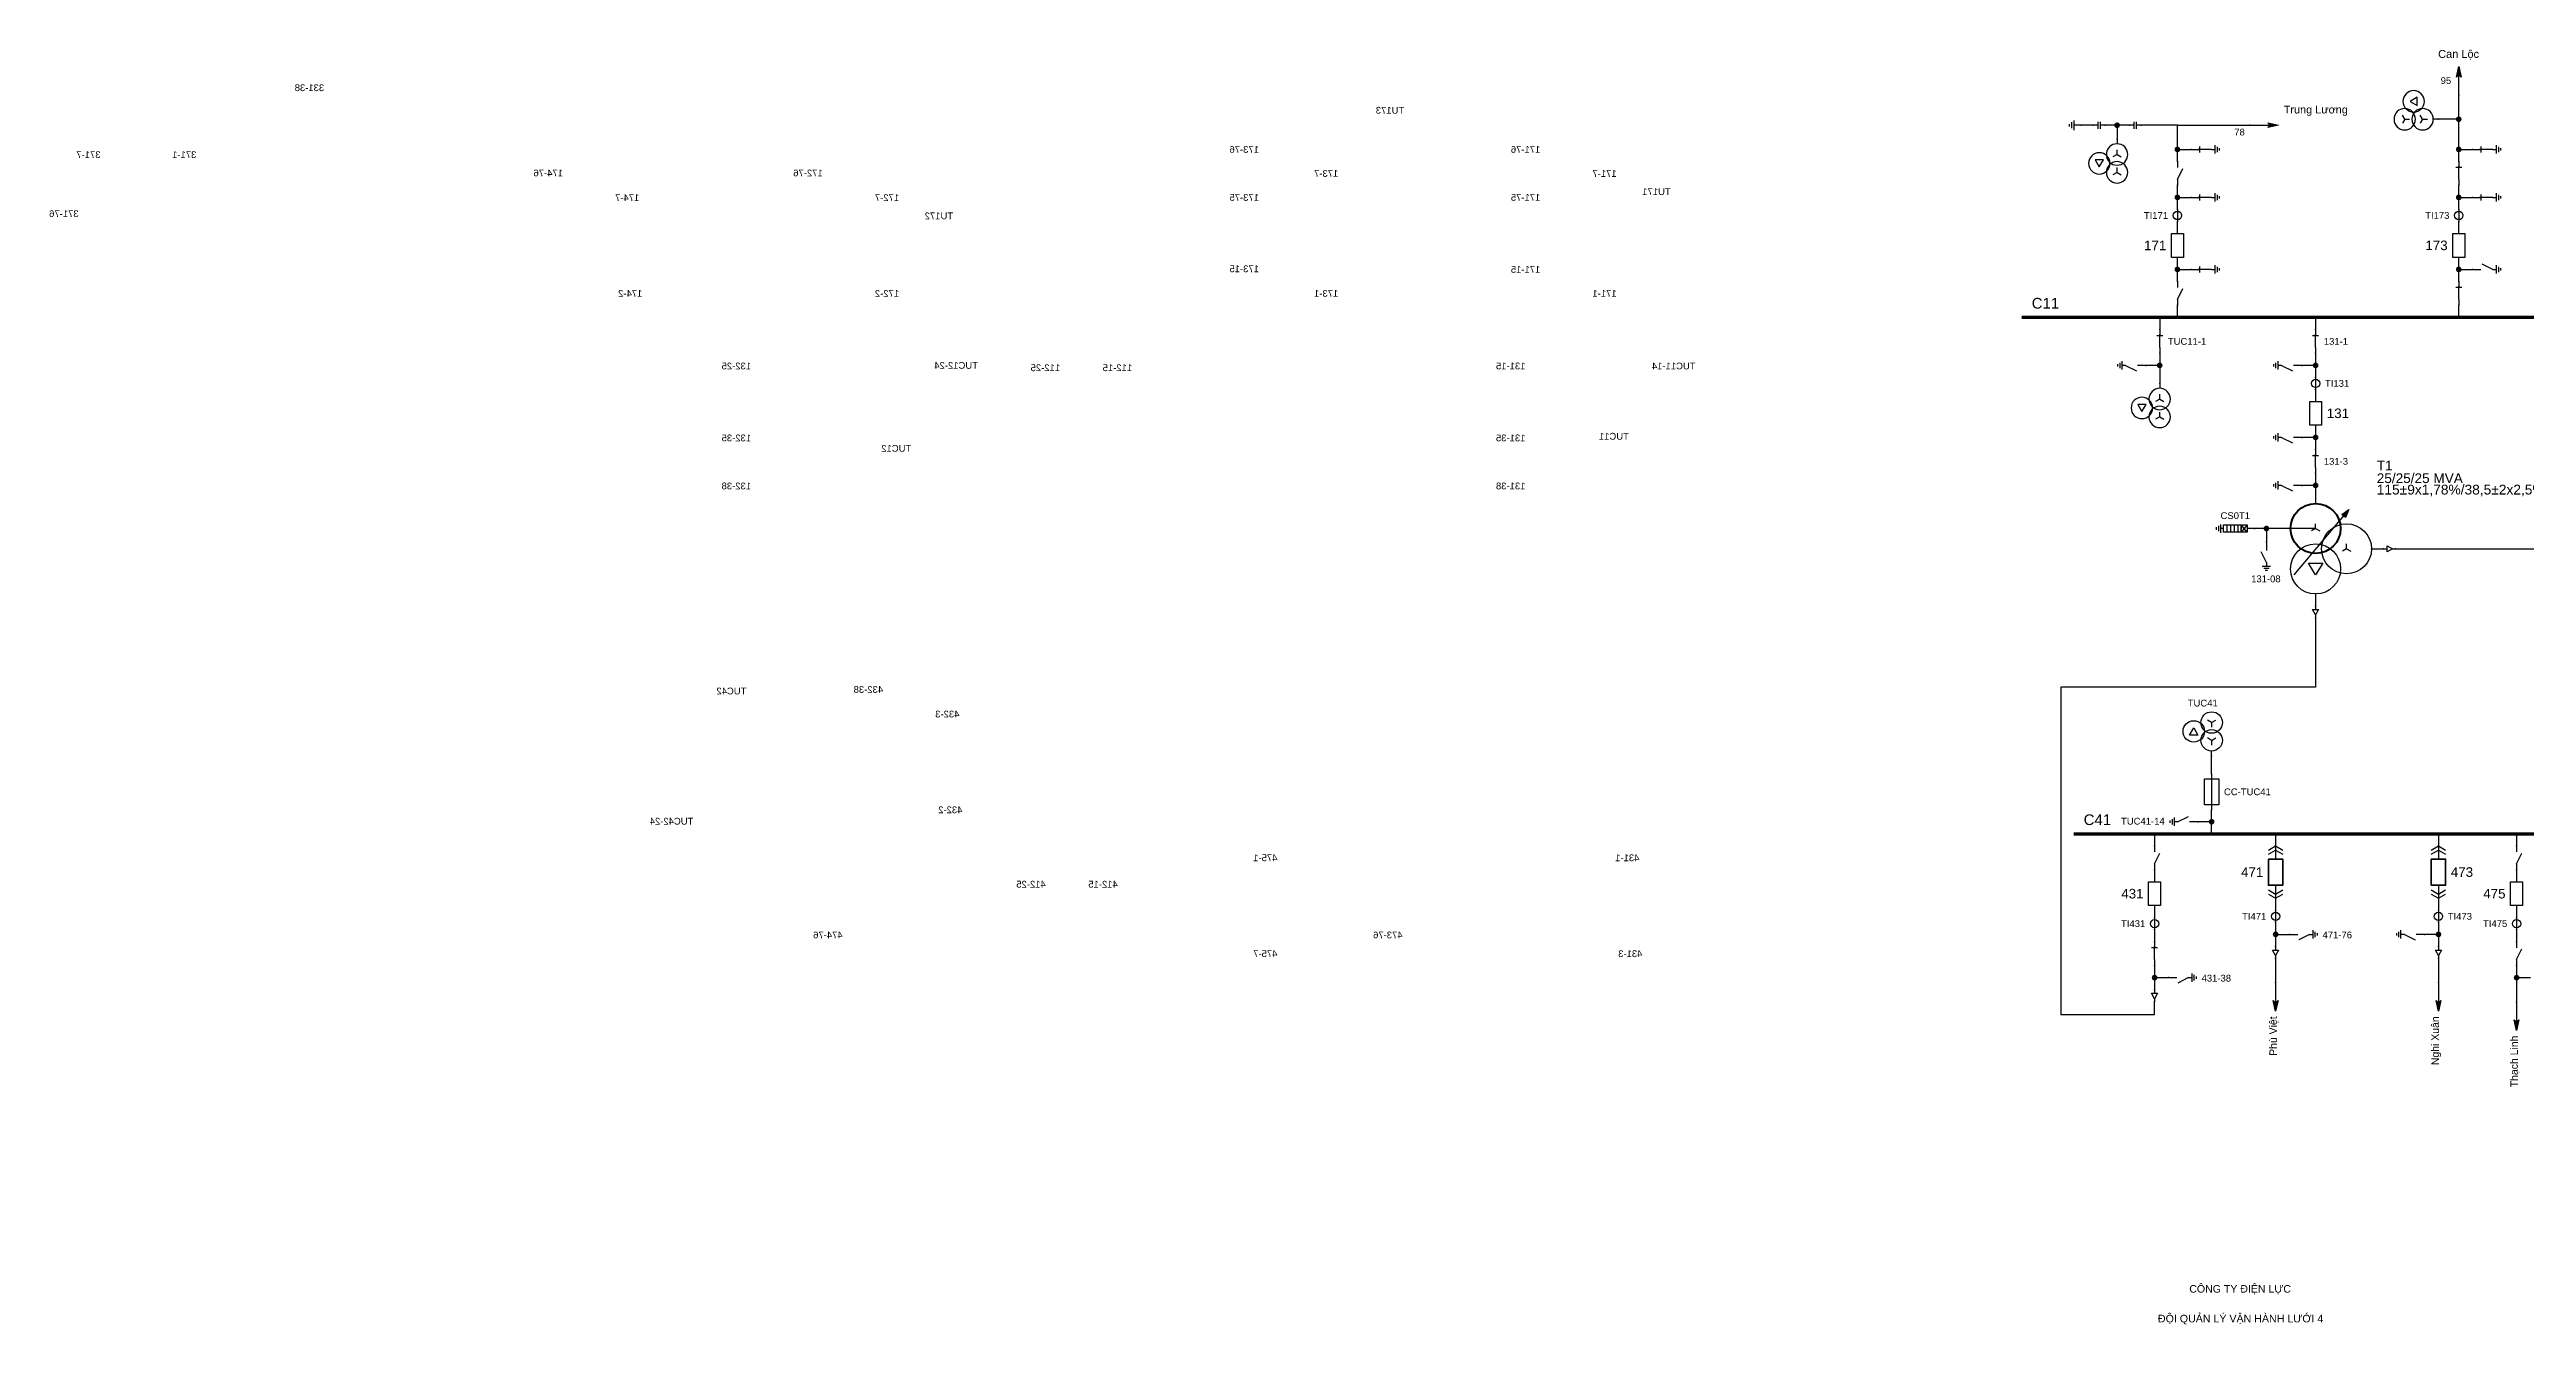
# Model space of a CAD drawing. Header units: millimetres. Extents: x -385 to 411, y 8 to 290.
# Drawn here: x -385 to 135, y 13 to 280 of the extents above; entities that cross this region are included whole.
import ezdxf

# ---------------------------------------------------------------- set-up
doc = ezdxf.new("R2010")
doc.units = ezdxf.units.MM
for name, color, linetype, lineweight in [('BUSBAR_110KV', 1, 'Continuous', 50), ('BUSBAR_22KV', 5, 'Continuous', 50), ('GROUND', 3, 'Continuous', 25), ('HV_110KV', 1, 'Continuous', 25), ('MV_22KV', 5, 'Continuous', 25), ('MV_35KV', 30, 'Continuous', 25)]:
    doc.layers.add(name, color=color, linetype=linetype, lineweight=lineweight)
doc.layers.add('SYM_PORTS', color=8, linetype='Continuous', plot=False)
doc.layers.add('TEXT', color=7, linetype='Continuous')
doc.styles.add('SLD_TEXT', font='arial.ttf')

# ---------------------------------------------------------------- blocks, each defined once
blk = doc.blocks.new('SYM_DISCONNECTOR_OPEN')
at = {"lineweight": 25}
for points in [[(0, -1.25), (-1.125, 1)], [(0, 2.5), (0, 1.25)], [(0, -1.25), (0, -2.5)]]:
    blk.add_lwpolyline(points, dxfattribs=at)
at = {"layer": 'SYM_PORTS'}
for p in [(0, 2.5), (0, -2.5)]:
    blk.add_point(p, dxfattribs=at)
blk.add_attdef('DEVICE_CODE', (1, -0.5), '', height=2)
blk = doc.blocks.new('SYM_EARTHING_SWITCH_CLOSED')
at = {"lineweight": 25}
for points in [[(-0.625, 1.25), (0.625, 1.25)], [(0, 3), (0, 1.25)], [(0, -1.25), (0, 1.5)], [(-0.875, -2), (0.875, -2)], [(-0.5625, -2.4375), (0.5625, -2.4375)], [(-0.25, -2.875), (0.25, -2.875)], [(0, -1.25), (0, -2)]]:
    blk.add_lwpolyline(points, dxfattribs=at)
at = {"layer": 'SYM_PORTS'}
blk.add_point((0, 3), dxfattribs=at)
blk.add_attdef('DEVICE_CODE', (1.875, 0), '', height=2)
blk = doc.blocks.new('SYM_CIRCUIT_BREAKER')
at = {"lineweight": 25}
blk.add_lwpolyline([(-1.25, 2.5), (1.25, 2.5), (1.25, -2.5), (-1.25, -2.5)], close=True, dxfattribs=at)
at = {"layer": 'SYM_PORTS'}
for p in [(0, 2.5), (0, -2.5)]:
    blk.add_point(p, dxfattribs=at)
blk.add_attdef('DEVICE_CODE', (2.25, -0.5), '', height=2)
at = {"flags": 1}
blk.add_attdef('RATING', (2.25, -3.5), '', height=2, dxfattribs=at)
blk = doc.blocks.new('SYM_CURRENT_TRANSFORMER')
at = {"lineweight": 25}
blk.add_lwpolyline([(0, 1.25), (0, -1.25)], dxfattribs=at)
blk.add_circle((0, 0), 0.875, dxfattribs=at)
at = {"layer": 'SYM_PORTS'}
for p in [(0, 1.25), (0, -1.25)]:
    blk.add_point(p, dxfattribs=at)
blk.add_attdef('DEVICE_CODE', (1.875, -1.75), '', height=2)
at = {"flags": 1}
blk.add_attdef('RATIO', (1.875, -4.75), '', height=2, dxfattribs=at)
blk = doc.blocks.new('SYM_COUPLING_CAPACITOR')
at = {"lineweight": 25}
for points in [[(-0.75, 0.25), (0.75, 0.25)], [(0, 1.25), (0, 0.25)], [(-0.75, -0.25), (0.75, -0.25)], [(0, -0.25), (0, -1.25)]]:
    blk.add_lwpolyline(points, dxfattribs=at)
at = {"layer": 'SYM_PORTS'}
for p in [(0, 1.25), (0, -1.25)]:
    blk.add_point(p, dxfattribs=at)
blk.add_attdef('DEVICE_CODE', (1.75, -1.75), '', height=2)
blk = doc.blocks.new('SYM_VOLTAGE_TRANSFORMER')
at = {"lineweight": 25}
for points in [[(0, 1.375), (-0.8625, 0.875)], [(0, 4.625), (0, 3.625)], [(0, 1.375), (0, 2.375)], [(0, 1.375), (0.8625, 0.875)], [(0, -2.375), (-0.8625, -2.875)], [(0, -2.375), (0, -1.375)], [(0, -2.375), (0.8625, -2.875)]]:
    blk.add_lwpolyline(points, dxfattribs=at)
blk.add_lwpolyline([(2.875, 0.25), (4.625, 0.25), (3.75, -1.25)], close=True, dxfattribs=at)
for centre in [(0, 1.375), (3.75, -0.5), (0, -2.375)]:
    blk.add_circle(centre, 2.25, dxfattribs=at)
at = {"layer": 'SYM_PORTS'}
blk.add_point((0, 4.625), dxfattribs=at)
blk.add_attdef('DEVICE_CODE', (7, 1.625), '', height=2)
at = {"flags": 1}
blk.add_attdef('RATIO', (7, -1.375), '', height=2, dxfattribs=at)
blk = doc.blocks.new('SYM_GROUND_SYMBOL')
at = {"lineweight": 25}
for points in [[(0, 1.25), (0, -0.25)], [(-1, -0.25), (1, -0.25)], [(-0.625, -0.75), (0.625, -0.75)], [(-0.25, -1.25), (0.25, -1.25)]]:
    blk.add_lwpolyline(points, dxfattribs=at)
at = {"layer": 'SYM_PORTS'}
blk.add_point((0, 1.25), dxfattribs=at)
blk = doc.blocks.new('SYM_LINE_FEEDER_ARROW')
blk.add_hatch(color=7).paths.add_polyline_path([(0, -3), (-0.5, -0.75), (0, -1.25), (0.5, -0.75)])
at = {"lineweight": 25}
blk.add_lwpolyline([(0, 3), (0, -1.25)], dxfattribs=at)
blk.add_lwpolyline([(0, -3), (-0.5, -0.75), (0, -1.25), (0.5, -0.75)], close=True, dxfattribs=at)
at = {"layer": 'SYM_PORTS'}
blk.add_point((0, 3), dxfattribs=at)
blk.add_attdef('LINE_NAME', (1.5, 0), '', height=2)
blk = doc.blocks.new('SYM_DISCONNECTOR_CLOSED')
at = {"lineweight": 25}
for points in [[(-0.625, 1.25), (0.625, 1.25)], [(0, 2.5), (0, 1.25)], [(0, -1.25), (0, 1.5)], [(0, -1.25), (0, -2.5)]]:
    blk.add_lwpolyline(points, dxfattribs=at)
at = {"layer": 'SYM_PORTS'}
for p in [(0, 2.5), (0, -2.5)]:
    blk.add_point(p, dxfattribs=at)
blk.add_attdef('DEVICE_CODE', (1.625, -0.5), '', height=2)
blk = doc.blocks.new('SYM_EARTHING_SWITCH_OPEN')
at = {"lineweight": 25}
for points in [[(0, -1.25), (-1.125, 1)], [(0, 3), (0, 1.25)], [(-0.875, -2), (0.875, -2)], [(-0.5625, -2.4375), (0.5625, -2.4375)], [(-0.25, -2.875), (0.25, -2.875)], [(0, -1.25), (0, -2)]]:
    blk.add_lwpolyline(points, dxfattribs=at)
at = {"layer": 'SYM_PORTS'}
blk.add_point((0, 3), dxfattribs=at)
blk.add_attdef('DEVICE_CODE', (1.875, 0), '', height=2)
blk = doc.blocks.new('SYM_TRANSFORMER_3W')
blk.add_hatch(color=7).paths.add_polyline_path([(3.75, 8.25), (3.0125, 6.575), (2.2375, 7.225)])
at = {"lineweight": 25}
for points in [[(-7.75, -5.5), (3.0125, 7.35)], [(-3.25, 4.25), (-3.25, 5.25)], [(-3.25, 4.25), (-8.5, 4.25)], [(-3.25, 4.25), (-4.1125, 3.75)], [(-3.25, 4.25), (-2.3875, 3.75)], [(3.25, 0), (2.3875, -0.5)], [(3.25, 0), (3.25, 1)], [(3.25, 0), (4.1125, -0.5)]]:
    blk.add_lwpolyline(points, dxfattribs=at)
for points in [[(3.75, 8.25), (3.0125, 6.575), (2.2375, 7.225)], [(-4.75, -3), (-1.75, -3), (-3.25, -5.5)]]:
    blk.add_lwpolyline(points, close=True, dxfattribs=at)
at = {"lineweight": 50}
blk.add_circle((-3.25, 4.25), 5.25, dxfattribs=at)
at = {"lineweight": 25}
for centre in [(3.25, 0), (-3.25, -4.25)]:
    blk.add_circle(centre, 5.25, dxfattribs=at)
at = {"layer": 'SYM_PORTS'}
for p in [(-3.25, 9.5), (-8.5, 4.25), (8.5, 0), (-3.25, -9.5)]:
    blk.add_point(p, dxfattribs=at)
blk.add_attdef('DEVICE_CODE', (9.5, 6.5), '', height=2)
at = {"flags": 1}
for tag, p in [('POWER', (9.5, 3.5)), ('VOLTAGE_RATIO', (9.5, 0.5))]:
    blk.add_attdef(tag, p, '', height=2, dxfattribs=at)
blk = doc.blocks.new('SYM_CABLE_TERMINATION')
at = {"lineweight": 25}
blk.add_lwpolyline([(-0.625, 0.5), (0.625, 0.5), (0, -0.625)], close=True, dxfattribs=at)
for points in [[(0, 1.25), (0, 0.5)], [(0, -0.625), (0, -1.25)]]:
    blk.add_lwpolyline(points, dxfattribs=at)
at = {"layer": 'SYM_PORTS'}
for p in [(0, 1.25), (0, -1.25)]:
    blk.add_point(p, dxfattribs=at)
blk = doc.blocks.new('SYM_SURGE_ARRESTER')
at = {"lineweight": 25}
for points in [[(-0.75, 2.5), (0.75, 2.5), (0.75, 1.25), (-0.75, 1.25)], [(-0.75, 1.25), (0.75, 1.25), (0.75, -2.5), (-0.75, -2.5)]]:
    blk.add_lwpolyline(points, close=True, dxfattribs=at)
for points in [[(-0.75, 2.5), (0.75, 1.25)], [(0.75, 2.5), (-0.75, 1.25)], [(-0.75, 0.5), (0.75, 0.5)], [(0, 4), (0, 2.5)], [(-0.875, -3.125), (0.875, -3.125)], [(-0.75, -0.25), (0.75, -0.25)], [(-0.75, -1), (0.75, -1)], [(-0.75, -1.75), (0.75, -1.75)], [(-0.5625, -3.5625), (0.5625, -3.5625)], [(-0.25, -4), (0.25, -4)], [(0, -2.5), (0, -3.125)]]:
    blk.add_lwpolyline(points, dxfattribs=at)
at = {"layer": 'SYM_PORTS'}
blk.add_point((0, 4), dxfattribs=at)
blk.add_attdef('DEVICE_CODE', (1.875, 1), '', height=2)
blk = doc.blocks.new('SYM_DRAWOUT_BREAKER')
at = {"lineweight": 25}
for points in [[(-1.5, 4.625), (0, 5.5), (1.5, 4.625)], [(0, 5.5), (0, 2.75)], [(-1.5, 3.75), (0, 4.625), (1.5, 3.75)], [(-1.5, -3.75), (0, -4.625), (1.5, -3.75)], [(-1.5, -4.625), (0, -5.5), (1.5, -4.625)], [(0, -2.75), (0, -5.5)]]:
    blk.add_lwpolyline(points, dxfattribs=at)
at = {"lineweight": 35}
blk.add_lwpolyline([(-1.5, 2.75), (1.5, 2.75), (1.5, -2.75), (-1.5, -2.75)], close=True, dxfattribs=at)
at = {"layer": 'SYM_PORTS'}
for p in [(0, 5.5), (0, -5.5)]:
    blk.add_point(p, dxfattribs=at)
blk.add_attdef('DEVICE_CODE', (2.5, 2.5), '', height=2)
at = {"flags": 1}
blk.add_attdef('RATING', (2.5, -0.5), '', height=2, dxfattribs=at)
blk = doc.blocks.new('SYM_FUSE_DISCONNECTOR')
at = {"lineweight": 25}
blk.add_lwpolyline([(-1.5, 2.75), (1.5, 2.75), (1.5, -2.75), (-1.5, -2.75)], close=True, dxfattribs=at)
blk.add_lwpolyline([(0, 3.75), (0, -3.75)], dxfattribs=at)
at = {"layer": 'SYM_PORTS'}
for p in [(0, 3.75), (0, -3.75)]:
    blk.add_point(p, dxfattribs=at)
blk.add_attdef('DEVICE_CODE', (2.5, 0.75), '', height=2)
at = {"flags": 1}
blk.add_attdef('RATING', (2.5, -2.25), '', height=2, dxfattribs=at)

msp = doc.modelspace()

# ---------------------------------------------------------------- hatches: boundary and pattern name
at = {"layer": 'HV_110KV'}
h = msp.add_hatch(color=7, dxfattribs=at)
edge = h.paths.add_edge_path()
edge.add_arc((121.07, 265.8), 0.6, 0, 360)
h = msp.add_hatch(color=7, dxfattribs=at)
edge = h.paths.add_edge_path()
edge.add_arc((49.31, 264.53), 0.6, 0, 360)
h = msp.add_hatch(color=7, dxfattribs=at)
edge = h.paths.add_edge_path()
edge.add_arc((61.98, 259.45), 0.6, 0, 360)
h = msp.add_hatch(color=7, dxfattribs=at)
edge = h.paths.add_edge_path()
edge.add_arc((121.07, 259.45), 0.6, 0, 360)
h = msp.add_hatch(color=7, dxfattribs=at)
edge = h.paths.add_edge_path()
edge.add_arc((61.98, 249.37), 0.6, 0, 360)
h = msp.add_hatch(color=7, dxfattribs=at)
edge = h.paths.add_edge_path()
edge.add_arc((121.07, 249.37), 0.6, 0, 360)
h = msp.add_hatch(color=7, dxfattribs=at)
edge = h.paths.add_edge_path()
edge.add_arc((61.98, 234.24), 0.6, 0, 360)
h = msp.add_hatch(color=7, dxfattribs=at)
edge = h.paths.add_edge_path()
edge.add_arc((121.07, 234.24), 0.6, 0, 360)
h = msp.add_hatch(color=7, dxfattribs=at)
edge = h.paths.add_edge_path()
edge.add_arc((58.26, 214.08), 0.6, 0, 360)
h = msp.add_hatch(color=7, dxfattribs=at)
edge = h.paths.add_edge_path()
edge.add_arc((91.01, 214.08), 0.6, 0, 360)
h = msp.add_hatch(color=7, dxfattribs=at)
edge = h.paths.add_edge_path()
edge.add_arc((91.01, 198.95), 0.6, 0, 360)
h = msp.add_hatch(color=7, dxfattribs=at)
edge = h.paths.add_edge_path()
edge.add_arc((91.01, 188.87), 0.6, 0, 360)
h = msp.add_hatch(color=7, dxfattribs=at)
edge = h.paths.add_edge_path()
edge.add_arc((80.68, 179.81), 0.6, 0, 360)
at = {"layer": 'MV_22KV'}
h = msp.add_hatch(color=7, dxfattribs=at)
edge = h.paths.add_edge_path()
edge.add_arc((69.17, 118.2), 0.6, 0, 360)
h = msp.add_hatch(color=7, dxfattribs=at)
edge = h.paths.add_edge_path()
edge.add_arc((82.61, 94.54), 0.6, 0, 360)
h = msp.add_hatch(color=7, dxfattribs=at)
edge = h.paths.add_edge_path()
edge.add_arc((116.81, 94.54), 0.6, 0, 360)
h = msp.add_hatch(color=7, dxfattribs=at)
edge = h.paths.add_edge_path()
edge.add_arc((57.19, 85.45), 0.6, 0, 360)
h = msp.add_hatch(color=7, dxfattribs=at)
edge = h.paths.add_edge_path()
edge.add_arc((133.22, 85.45), 0.6, 0, 360)

# ---------------------------------------------------------------- linework, layer by layer
at = {"layer": 'BUSBAR_110KV', "const_width": 0.692}
msp.add_lwpolyline([(29.28, 224.16), (150.46, 224.16)], dxfattribs=at)
at = {"layer": 'BUSBAR_22KV', "const_width": 0.692}
msp.add_lwpolyline([(40.19, 115.66), (153.47, 115.66)], dxfattribs=at)
at = {"layer": 'GROUND'}
msp.add_lwpolyline([(44.27, 264.53), (41.73, 264.53)], dxfattribs=at)
at = {"layer": 'HV_110KV'}
for points in [[(121.07, 265.8), (121.07, 270.88)], [(121.07, 265.8), (116.73, 265.8)], [(121.07, 259.45), (121.07, 265.8)], [(49.31, 264.53), (46.77, 264.53)], [(51.85, 264.53), (49.31, 264.53)], [(49.31, 264.53), (49.31, 261.64)], [(61.98, 264.53), (54.35, 264.53)], [(61.98, 259.45), (61.98, 264.53)], [(61.98, 264.53), (77.22, 264.53)], [(61.98, 256.91), (61.98, 259.45)], [(61.98, 259.45), (64.87, 259.45)], [(121.07, 256.91), (121.07, 259.45)], [(121.07, 259.45), (123.96, 259.45)], [(61.98, 249.37), (61.98, 251.91)], [(121.07, 249.37), (121.07, 251.91)], [(61.98, 246.82), (61.98, 249.37)], [(61.98, 249.37), (64.87, 249.37)], [(121.07, 246.82), (121.07, 249.37)], [(121.07, 249.37), (123.96, 249.37)], [(61.98, 241.78), (61.98, 244.32)], [(121.07, 241.78), (121.07, 244.32)], [(61.98, 234.24), (61.98, 236.78)], [(61.98, 231.7), (61.98, 234.24)], [(61.98, 234.24), (64.87, 234.24)], [(121.07, 234.24), (121.07, 236.78)], [(121.07, 231.7), (121.07, 234.24)], [(121.07, 234.24), (123.96, 234.24)], [(58.26, 224.16), (58.26, 221.62)], [(61.98, 224.16), (61.98, 226.7)], [(91.01, 224.16), (91.01, 221.62)], [(121.07, 224.16), (121.07, 226.7)], [(58.26, 214.08), (55.36, 214.08)], [(58.26, 216.62), (58.26, 214.08)], [(58.26, 214.08), (58.26, 210.27)], [(91.01, 214.08), (88.12, 214.08)], [(91.01, 216.62), (91.01, 214.08)], [(91.01, 214.08), (91.01, 211.54)], [(91.01, 209.04), (91.01, 206.5)], [(91.01, 198.95), (88.12, 198.95)], [(91.01, 201.5), (91.01, 198.95)], [(91.01, 198.95), (91.01, 196.41)], [(91.01, 188.87), (88.12, 188.87)], [(91.01, 191.41), (91.01, 188.87)], [(91.01, 188.87), (91.01, 185.06)], [(80.68, 179.81), (78.14, 179.81)], [(85.76, 179.81), (80.68, 179.81)], [(80.68, 179.81), (80.68, 176.92)]]:
    msp.add_lwpolyline(points, dxfattribs=at)
at = {"layer": 'MV_22KV'}
for points in [[(91.01, 166.06), (91.01, 163.52)], [(91.01, 161.02), (91.01, 158.32), (91.01, 146.5), (37.5, 146.5), (37.5, 77.71), (57.19, 77.71), (57.19, 80.41)], [(69.17, 128.24), (69.17, 132.05)], [(69.17, 118.2), (69.17, 120.74)], [(57.19, 115.66), (57.19, 113.12)], [(69.17, 118.2), (66.28, 118.2)], [(69.17, 115.66), (69.17, 118.2)], [(82.61, 115.66), (82.61, 113.12)], [(116.81, 115.66), (116.81, 113.12)], [(133.22, 115.66), (133.22, 113.12)], [(57.19, 108.12), (57.19, 105.58)], [(133.22, 108.12), (133.22, 105.58)], [(57.19, 100.58), (57.19, 98.04)], [(82.61, 102.12), (82.61, 99.58)], [(116.81, 102.12), (116.81, 99.58)], [(133.22, 100.58), (133.22, 98.04)], [(57.19, 95.54), (57.19, 93)], [(82.61, 97.08), (82.61, 94.54)], [(82.61, 94.54), (85.5, 94.54)], [(82.61, 94.54), (82.61, 92)], [(116.81, 94.54), (113.91, 94.54)], [(116.81, 97.08), (116.81, 94.54)], [(116.81, 94.54), (116.81, 92)], [(133.22, 95.54), (133.22, 93)], [(82.61, 89.5), (82.61, 84.41)], [(116.81, 89.5), (116.81, 84.41)], [(57.19, 88), (57.19, 85.45)], [(57.19, 85.45), (60.09, 85.45)], [(57.19, 85.45), (57.19, 82.91)], [(133.22, 88), (133.22, 85.45)], [(133.22, 85.45), (136.11, 85.45)], [(133.22, 85.45), (133.22, 80.37)]]:
    msp.add_lwpolyline(points, dxfattribs=at)
at = {"layer": 'MV_35KV'}
msp.add_lwpolyline([(107.8, 175.56), (110.5, 175.56), (231, 175.56), (231, 184), (252.66, 184, -1), (254.66, 184), (264, 184), (264, 221.5), (324, 221.5), (324, 247), (316.5, 247), (316.5, 261.82), (322.75, 261.82), (325.45, 261.82)], format="xyb", dxfattribs=at)
msp.add_lwpolyline([(102.76, 175.56), (105.3, 175.56)], dxfattribs=at)

# ---------------------------------------------------------------- block references
at = {"layer": 'GROUND', "rotation": 270}
msp.add_blockref('SYM_GROUND_SYMBOL', (40.48, 264.53), dxfattribs=at)
at = {"layer": 'HV_110KV'}
for name, p, rotation in [('SYM_LINE_FEEDER_ARROW', (121.07, 273.88), 180), ('SYM_COUPLING_CAPACITOR', (45.52, 264.53), 270), ('SYM_COUPLING_CAPACITOR', (53.1, 264.53), 270), ('SYM_LINE_FEEDER_ARROW', (80.22, 264.53), 90)]:
    msp.add_blockref(name, p, dxfattribs=dict(at, rotation=rotation))
ref = msp.add_blockref('SYM_VOLTAGE_TRANSFORMER', (112.1, 265.8), dxfattribs=dict(at, xscale=-1, rotation=270))
ref.add_attrib('DEVICE_CODE', 'TU173', (100.42, 266.97), dxfattribs={"layer": 'TEXT', "extrusion": (0, 0, -1), "height": 1.424, "style": 'SLD_TEXT'})
ref = msp.add_blockref('SYM_EARTHING_SWITCH_CLOSED', (126.96, 259.45), dxfattribs=dict(at, xscale=-1, rotation=90))
ref.add_attrib('DEVICE_CODE', '173-76', (130.93, 258.74), dxfattribs={"layer": 'TEXT', "extrusion": (0, 0, -1), "height": 1.424, "style": 'SLD_TEXT'})
ref = msp.add_blockref('SYM_EARTHING_SWITCH_CLOSED', (67.87, 259.45), dxfattribs=dict(at, xscale=-1, rotation=90))
ref.add_attrib('DEVICE_CODE', '171-76', (71.83, 258.74), dxfattribs={"layer": 'TEXT', "extrusion": (0, 0, -1), "height": 1.424, "style": 'SLD_TEXT'})
ref = msp.add_blockref('SYM_VOLTAGE_TRANSFORMER', (49.31, 257.01), dxfattribs=dict(at, xscale=-1))
ref.add_attrib('DEVICE_CODE', 'TU171', (44.45, 249.87), dxfattribs={"layer": 'TEXT', "extrusion": (0, 0, -1), "height": 1.424, "style": 'SLD_TEXT'})
ref = msp.add_blockref('SYM_EARTHING_SWITCH_OPEN', (273.15, 254.37), dxfattribs=dict(at, xscale=-1, rotation=90))
ref.add_attrib('DEVICE_CODE', '174-76', (277.11, 253.79), dxfattribs={"layer": 'TEXT', "extrusion": (0, 0, -1), "height": 1.424, "style": 'SLD_TEXT'})
ref = msp.add_blockref('SYM_EARTHING_SWITCH_OPEN', (218.59, 254.37), dxfattribs=dict(at, xscale=-1, rotation=90))
ref.add_attrib('DEVICE_CODE', '172-76', (222.56, 253.79), dxfattribs={"layer": 'TEXT', "extrusion": (0, 0, -1), "height": 1.424, "style": 'SLD_TEXT'})
ref = msp.add_blockref('SYM_VOLTAGE_TRANSFORMER', (200.03, 251.93), dxfattribs=dict(at, xscale=-1))
ref.add_attrib('DEVICE_CODE', 'TU172', (195.17, 244.78), dxfattribs={"layer": 'TEXT', "extrusion": (0, 0, -1), "height": 1.424, "style": 'SLD_TEXT'})
ref = msp.add_blockref('SYM_DISCONNECTOR_CLOSED', (121.07, 254.41), dxfattribs=dict(at, xscale=-1))
ref.add_attrib('DEVICE_CODE', '173-7', (114.27, 253.7), dxfattribs={"layer": 'TEXT', "extrusion": (0, 0, -1), "height": 1.424, "style": 'SLD_TEXT'})
ref = msp.add_blockref('SYM_DISCONNECTOR_OPEN', (61.98, 254.41), dxfattribs=dict(at, xscale=-1))
ref.add_attrib('DEVICE_CODE', '171-7', (55.8, 253.69), dxfattribs={"layer": 'TEXT', "extrusion": (0, 0, -1), "height": 1.424, "style": 'SLD_TEXT'})
ref = msp.add_blockref('SYM_DISCONNECTOR_OPEN', (267.25, 249.32), dxfattribs=dict(at, xscale=-1))
ref.add_attrib('DEVICE_CODE', '174-7', (261.08, 248.61), dxfattribs={"layer": 'TEXT', "extrusion": (0, 0, -1), "height": 1.424, "style": 'SLD_TEXT'})
ref = msp.add_blockref('SYM_DISCONNECTOR_OPEN', (212.7, 249.32), dxfattribs=dict(at, xscale=-1))
ref.add_attrib('DEVICE_CODE', '172-7', (206.52, 248.61), dxfattribs={"layer": 'TEXT', "extrusion": (0, 0, -1), "height": 1.424, "style": 'SLD_TEXT'})
ref = msp.add_blockref('SYM_EARTHING_SWITCH_CLOSED', (126.96, 249.37), dxfattribs=dict(at, xscale=-1, rotation=90))
ref.add_attrib('DEVICE_CODE', '173-75', (130.93, 248.66), dxfattribs={"layer": 'TEXT', "extrusion": (0, 0, -1), "height": 1.424, "style": 'SLD_TEXT'})
ref = msp.add_blockref('SYM_EARTHING_SWITCH_CLOSED', (67.87, 249.37), dxfattribs=dict(at, xscale=-1, rotation=90))
ref.add_attrib('DEVICE_CODE', '171-75', (71.83, 248.66), dxfattribs={"layer": 'TEXT', "extrusion": (0, 0, -1), "height": 1.424, "style": 'SLD_TEXT'})
ref = msp.add_blockref('SYM_CURRENT_TRANSFORMER', (61.98, 245.57), dxfattribs=at)
ref.add_attrib('DEVICE_CODE', 'TI171', (54.93, 244.86), dxfattribs={"layer": 'TEXT', "height": 1.424, "style": 'SLD_TEXT'})
ref = msp.add_blockref('SYM_CURRENT_TRANSFORMER', (121.07, 245.57), dxfattribs=at)
ref.add_attrib('DEVICE_CODE', 'TI173', (114.02, 244.87), dxfattribs={"layer": 'TEXT', "height": 1.424, "style": 'SLD_TEXT'})
ref = msp.add_blockref('SYM_CIRCUIT_BREAKER', (61.98, 239.28), dxfattribs=at)
ref.add_attrib('DEVICE_CODE', '171', (54.96, 238.28), dxfattribs={"layer": 'TEXT', "height": 2.008, "style": 'SLD_TEXT'})
ref = msp.add_blockref('SYM_CIRCUIT_BREAKER', (121.07, 239.28), dxfattribs=at)
ref.add_attrib('DEVICE_CODE', '173', (114.05, 238.29), dxfattribs={"layer": 'TEXT', "height": 2.01, "style": 'SLD_TEXT'})
ref = msp.add_blockref('SYM_EARTHING_SWITCH_OPEN', (126.96, 234.24), dxfattribs=dict(at, xscale=-1, rotation=90))
ref.add_attrib('DEVICE_CODE', '173-15', (130.93, 233.66), dxfattribs={"layer": 'TEXT', "extrusion": (0, 0, -1), "height": 1.424, "style": 'SLD_TEXT'})
ref = msp.add_blockref('SYM_EARTHING_SWITCH_CLOSED', (67.87, 234.24), dxfattribs=dict(at, xscale=-1, rotation=90))
ref.add_attrib('DEVICE_CODE', '171-15', (71.83, 233.54), dxfattribs={"layer": 'TEXT', "extrusion": (0, 0, -1), "height": 1.424, "style": 'SLD_TEXT'})
ref = msp.add_blockref('SYM_DISCONNECTOR_CLOSED', (267.25, 229.2), dxfattribs=dict(at, xscale=-1))
ref.add_attrib('DEVICE_CODE', '174-2', (260.45, 228.49), dxfattribs={"layer": 'TEXT', "extrusion": (0, 0, -1), "height": 1.424, "style": 'SLD_TEXT'})
ref = msp.add_blockref('SYM_DISCONNECTOR_OPEN', (212.7, 229.2), dxfattribs=dict(at, xscale=-1))
ref.add_attrib('DEVICE_CODE', '172-2', (206.52, 228.49), dxfattribs={"layer": 'TEXT', "extrusion": (0, 0, -1), "height": 1.424, "style": 'SLD_TEXT'})
ref = msp.add_blockref('SYM_DISCONNECTOR_CLOSED', (121.07, 229.2), dxfattribs=dict(at, xscale=-1))
ref.add_attrib('DEVICE_CODE', '173-1', (114.27, 228.5), dxfattribs={"layer": 'TEXT', "extrusion": (0, 0, -1), "height": 1.424, "style": 'SLD_TEXT'})
ref = msp.add_blockref('SYM_DISCONNECTOR_OPEN', (61.98, 229.2), dxfattribs=dict(at, xscale=-1))
ref.add_attrib('DEVICE_CODE', '171-1', (55.8, 228.49), dxfattribs={"layer": 'TEXT', "extrusion": (0, 0, -1), "height": 1.424, "style": 'SLD_TEXT'})
ref = msp.add_blockref('SYM_EARTHING_SWITCH_OPEN', (175.67, 218.27), dxfattribs=dict(at, xscale=-1))
ref.add_attrib('DEVICE_CODE', '112-25', (172.7, 212.87), dxfattribs={"layer": 'TEXT', "extrusion": (0, 0, -1), "height": 1.424, "style": 'SLD_TEXT'})
ref = msp.add_blockref('SYM_EARTHING_SWITCH_OPEN', (160.54, 218.27), dxfattribs=dict(at, xscale=-1))
ref.add_attrib('DEVICE_CODE', '112-15', (157.57, 212.87), dxfattribs={"layer": 'TEXT', "extrusion": (0, 0, -1), "height": 1.424, "style": 'SLD_TEXT'})
ref = msp.add_blockref('SYM_DISCONNECTOR_CLOSED', (58.26, 219.12), dxfattribs=at)
ref.add_attrib('DEVICE_CODE', 'TUC11-1', (59.97, 218.41), dxfattribs={"layer": 'TEXT', "height": 1.424, "style": 'SLD_TEXT'})
ref = msp.add_blockref('SYM_DISCONNECTOR_CLOSED', (91.01, 219.12), dxfattribs=at)
ref.add_attrib('DEVICE_CODE', '131-1', (92.73, 218.42), dxfattribs={"layer": 'TEXT', "height": 1.424, "style": 'SLD_TEXT'})
ref = msp.add_blockref('SYM_EARTHING_SWITCH_OPEN', (247.77, 214.08), dxfattribs=dict(at, xscale=-1, rotation=270))
ref.add_attrib('DEVICE_CODE', '132-25', (237.61, 213.25), dxfattribs={"layer": 'TEXT', "extrusion": (0, 0, -1), "height": 1.424, "style": 'SLD_TEXT'})
ref = msp.add_blockref('SYM_EARTHING_SWITCH_CLOSED', (203.09, 214.08), dxfattribs=dict(at, xscale=-1, rotation=270))
ref.add_attrib('DEVICE_CODE', 'TUC12-24', (189.95, 213.37), dxfattribs={"layer": 'TEXT', "extrusion": (0, 0, -1), "height": 1.424, "style": 'SLD_TEXT'})
ref = msp.add_blockref('SYM_EARTHING_SWITCH_OPEN', (85.12, 214.08), dxfattribs=dict(at, xscale=-1, rotation=270))
ref.add_attrib('DEVICE_CODE', '131-15', (74.96, 213.25), dxfattribs={"layer": 'TEXT', "extrusion": (0, 0, -1), "height": 1.424, "style": 'SLD_TEXT'})
ref = msp.add_blockref('SYM_EARTHING_SWITCH_OPEN', (52.36, 214.08), dxfattribs=dict(at, xscale=-1, rotation=270))
ref.add_attrib('DEVICE_CODE', 'TUC11-14', (39.23, 213.24), dxfattribs={"layer": 'TEXT', "extrusion": (0, 0, -1), "height": 1.424, "style": 'SLD_TEXT'})
ref = msp.add_blockref('SYM_VOLTAGE_TRANSFORMER', (58.26, 205.64), dxfattribs=dict(at, xscale=-1))
ref.add_attrib('DEVICE_CODE', 'TUC11', (53.23, 198.48), dxfattribs={"layer": 'TEXT', "extrusion": (0, 0, -1), "height": 1.424, "style": 'SLD_TEXT'})
ref = msp.add_blockref('SYM_CURRENT_TRANSFORMER', (91.01, 210.29), dxfattribs=at)
ref.add_attrib('DEVICE_CODE', 'TI131', (92.98, 209.58), dxfattribs={"layer": 'TEXT', "height": 1.424, "style": 'SLD_TEXT'})
ref = msp.add_blockref('SYM_VOLTAGE_TRANSFORMER', (208.98, 203.1), dxfattribs=dict(at, xscale=-1))
ref.add_attrib('DEVICE_CODE', 'TUC12', (203.96, 195.94), dxfattribs={"layer": 'TEXT', "extrusion": (0, 0, -1), "height": 1.424, "style": 'SLD_TEXT'})
ref = msp.add_blockref('SYM_CIRCUIT_BREAKER', (91.01, 204), dxfattribs=at)
ref.add_attrib('DEVICE_CODE', '131', (93.35, 203.01), dxfattribs={"layer": 'TEXT', "height": 2.01, "style": 'SLD_TEXT'})
ref = msp.add_blockref('SYM_EARTHING_SWITCH_OPEN', (247.77, 198.95), dxfattribs=dict(at, xscale=-1, rotation=270))
ref.add_attrib('DEVICE_CODE', '132-35', (237.61, 198.13), dxfattribs={"layer": 'TEXT', "extrusion": (0, 0, -1), "height": 1.424, "style": 'SLD_TEXT'})
ref = msp.add_blockref('SYM_EARTHING_SWITCH_OPEN', (85.12, 198.95), dxfattribs=dict(at, xscale=-1, rotation=270))
ref.add_attrib('DEVICE_CODE', '131-35', (74.96, 198.13), dxfattribs={"layer": 'TEXT', "extrusion": (0, 0, -1), "height": 1.424, "style": 'SLD_TEXT'})
ref = msp.add_blockref('SYM_TRANSFORMER_3W', (94.26, 175.56), dxfattribs=at)
ref.add_attrib('DEVICE_CODE', 'T1', (103.85, 192.04), dxfattribs={"layer": 'TEXT', "height": 2.034, "style": 'SLD_TEXT'})
ref = msp.add_blockref('SYM_DISCONNECTOR_CLOSED', (91.01, 193.91), dxfattribs=at)
ref.add_attrib('DEVICE_CODE', '131-3', (92.73, 193.21), dxfattribs={"layer": 'TEXT', "height": 1.424, "style": 'SLD_TEXT'})
ref = msp.add_blockref('SYM_EARTHING_SWITCH_OPEN', (247.77, 188.87), dxfattribs=dict(at, xscale=-1, rotation=270))
ref.add_attrib('DEVICE_CODE', '132-38', (237.61, 188.04), dxfattribs={"layer": 'TEXT', "extrusion": (0, 0, -1), "height": 1.424, "style": 'SLD_TEXT'})
ref = msp.add_blockref('SYM_EARTHING_SWITCH_OPEN', (85.12, 188.87), dxfattribs=dict(at, xscale=-1, rotation=270))
ref.add_attrib('DEVICE_CODE', '131-38', (74.96, 188.04), dxfattribs={"layer": 'TEXT', "extrusion": (0, 0, -1), "height": 1.424, "style": 'SLD_TEXT'})
ref = msp.add_blockref('SYM_SURGE_ARRESTER', (74.14, 179.81), dxfattribs=dict(at, rotation=270))
ref.add_attrib('DEVICE_CODE', 'CS0T1', (71.04, 181.8), dxfattribs={"layer": 'TEXT', "height": 1.424, "style": 'SLD_TEXT'})
ref = msp.add_blockref('SYM_EARTHING_SWITCH_OPEN', (80.68, 173.92), dxfattribs=at)
ref.add_attrib('DEVICE_CODE', '131-08', (77.46, 168.52), dxfattribs={"layer": 'TEXT', "height": 1.424, "style": 'SLD_TEXT'})
at = {"layer": 'MV_22KV'}
for name, p in [('SYM_CABLE_TERMINATION', (91.01, 162.27)), ('SYM_CABLE_TERMINATION', (82.61, 90.75)), ('SYM_CABLE_TERMINATION', (116.81, 90.75)), ('SYM_LINE_FEEDER_ARROW', (82.61, 81.41)), ('SYM_LINE_FEEDER_ARROW', (116.81, 81.41)), ('SYM_CABLE_TERMINATION', (57.19, 81.66)), ('SYM_LINE_FEEDER_ARROW', (133.22, 77.37))]:
    msp.add_blockref(name, p, dxfattribs=at)
ref = msp.add_blockref('SYM_VOLTAGE_TRANSFORMER', (239.87, 139.22), dxfattribs=dict(at, xscale=-1, rotation=180))
ref.add_attrib('DEVICE_CODE', 'TUC42', (238.59, 144.96), dxfattribs={"layer": 'TEXT', "extrusion": (0, 0, -1), "height": 1.424, "style": 'SLD_TEXT'})
ref = msp.add_blockref('SYM_EARTHING_SWITCH_OPEN', (205.9, 145.87), dxfattribs=dict(at, xscale=-1, rotation=90))
ref.add_attrib('DEVICE_CODE', '432-38', (209.87, 145.29), dxfattribs={"layer": 'TEXT', "extrusion": (0, 0, -1), "height": 1.424, "style": 'SLD_TEXT'})
ref = msp.add_blockref('SYM_DISCONNECTOR_OPEN', (200.01, 140.82), dxfattribs=dict(at, xscale=-1))
ref.add_attrib('DEVICE_CODE', '432-3', (193.84, 140.12), dxfattribs={"layer": 'TEXT', "extrusion": (0, 0, -1), "height": 1.424, "style": 'SLD_TEXT'})
ref = msp.add_blockref('SYM_VOLTAGE_TRANSFORMER', (69.17, 136.68), dxfattribs=dict(at, rotation=180))
ref.add_attrib('DEVICE_CODE', 'TUC41', (64.15, 142.42), dxfattribs={"layer": 'TEXT', "height": 1.424, "style": 'SLD_TEXT'})
ref = msp.add_blockref('SYM_FUSE_DISCONNECTOR', (69.17, 124.49), dxfattribs=at)
ref.add_attrib('DEVICE_CODE', 'CC-TUC41', (71.76, 123.78), dxfattribs={"layer": 'TEXT', "height": 1.424, "style": 'SLD_TEXT'})
ref = msp.add_blockref('SYM_DISCONNECTOR_CLOSED', (200.01, 120.7), dxfattribs=dict(at, xscale=-1))
ref.add_attrib('DEVICE_CODE', '432-2', (193.21, 120), dxfattribs={"layer": 'TEXT', "extrusion": (0, 0, -1), "height": 1.424, "style": 'SLD_TEXT'})
ref = msp.add_blockref('SYM_EARTHING_SWITCH_OPEN', (245.76, 118.2), dxfattribs=dict(at, xscale=-1, rotation=90))
ref.add_attrib('DEVICE_CODE', 'TUC42-24', (249.73, 117.61), dxfattribs={"layer": 'TEXT', "extrusion": (0, 0, -1), "height": 1.424, "style": 'SLD_TEXT'})
ref = msp.add_blockref('SYM_EARTHING_SWITCH_OPEN', (63.28, 118.2), dxfattribs=dict(at, rotation=270))
ref.add_attrib('DEVICE_CODE', 'TUC41-14', (50.14, 117.61), dxfattribs={"layer": 'TEXT', "height": 1.424, "style": 'SLD_TEXT'})
ref = msp.add_blockref('SYM_EARTHING_SWITCH_OPEN', (178.68, 109.77), dxfattribs=dict(at, xscale=-1))
ref.add_attrib('DEVICE_CODE', '412-25', (175.71, 104.37), dxfattribs={"layer": 'TEXT', "extrusion": (0, 0, -1), "height": 1.424, "style": 'SLD_TEXT'})
ref = msp.add_blockref('SYM_EARTHING_SWITCH_OPEN', (163.55, 109.77), dxfattribs=dict(at, xscale=-1))
ref.add_attrib('DEVICE_CODE', '412-15', (160.58, 104.37), dxfattribs={"layer": 'TEXT', "extrusion": (0, 0, -1), "height": 1.424, "style": 'SLD_TEXT'})
ref = msp.add_blockref('SYM_DISCONNECTOR_OPEN', (133.22, 110.62), dxfattribs=dict(at, xscale=-1))
ref.add_attrib('DEVICE_CODE', '475-1', (127.05, 109.92), dxfattribs={"layer": 'TEXT', "extrusion": (0, 0, -1), "height": 1.424, "style": 'SLD_TEXT'})
ref = msp.add_blockref('SYM_DISCONNECTOR_OPEN', (57.19, 110.62), dxfattribs=dict(at, xscale=-1))
ref.add_attrib('DEVICE_CODE', '431-1', (51.02, 109.92), dxfattribs={"layer": 'TEXT', "extrusion": (0, 0, -1), "height": 1.424, "style": 'SLD_TEXT'})
ref = msp.add_blockref('SYM_DRAWOUT_BREAKER', (82.61, 107.62), dxfattribs=at)
ref.add_attrib('DEVICE_CODE', '471', (75.34, 106.61), dxfattribs={"layer": 'TEXT', "height": 2.008, "style": 'SLD_TEXT'})
ref = msp.add_blockref('SYM_DRAWOUT_BREAKER', (116.81, 107.62), dxfattribs=at)
ref.add_attrib('DEVICE_CODE', '473', (119.4, 106.63), dxfattribs={"layer": 'TEXT', "height": 2.01, "style": 'SLD_TEXT'})
ref = msp.add_blockref('SYM_CIRCUIT_BREAKER', (57.19, 103.08), dxfattribs=at)
ref.add_attrib('DEVICE_CODE', '431', (50.18, 102.09), dxfattribs={"layer": 'TEXT', "height": 2.01, "style": 'SLD_TEXT'})
ref = msp.add_blockref('SYM_CIRCUIT_BREAKER', (133.22, 103.08), dxfattribs=at)
ref.add_attrib('DEVICE_CODE', '475', (126.21, 102.09), dxfattribs={"layer": 'TEXT', "height": 2.012, "style": 'SLD_TEXT'})
ref = msp.add_blockref('SYM_CURRENT_TRANSFORMER', (82.61, 98.33), dxfattribs=at)
ref.add_attrib('DEVICE_CODE', 'TI471', (75.56, 97.61), dxfattribs={"layer": 'TEXT', "height": 1.424, "style": 'SLD_TEXT'})
ref = msp.add_blockref('SYM_CURRENT_TRANSFORMER', (116.81, 98.33), dxfattribs=at)
ref.add_attrib('DEVICE_CODE', 'TI473', (118.77, 97.62), dxfattribs={"layer": 'TEXT', "height": 1.424, "style": 'SLD_TEXT'})
ref = msp.add_blockref('SYM_EARTHING_SWITCH_OPEN', (228.53, 94.54), dxfattribs=dict(at, xscale=-1, rotation=270))
ref.add_attrib('DEVICE_CODE', '474-76', (218.37, 93.71), dxfattribs={"layer": 'TEXT', "extrusion": (0, 0, -1), "height": 1.424, "style": 'SLD_TEXT'})
ref = msp.add_blockref('SYM_EARTHING_SWITCH_OPEN', (110.91, 94.54), dxfattribs=dict(at, xscale=-1, rotation=270))
ref.add_attrib('DEVICE_CODE', '473-76', (100.76, 93.71), dxfattribs={"layer": 'TEXT', "extrusion": (0, 0, -1), "height": 1.424, "style": 'SLD_TEXT'})
ref = msp.add_blockref('SYM_CURRENT_TRANSFORMER', (57.19, 96.79), dxfattribs=at)
ref.add_attrib('DEVICE_CODE', 'TI431', (50.14, 96.08), dxfattribs={"layer": 'TEXT', "height": 1.424, "style": 'SLD_TEXT'})
ref = msp.add_blockref('SYM_EARTHING_SWITCH_OPEN', (88.5, 94.54), dxfattribs=dict(at, rotation=90))
ref.add_attrib('DEVICE_CODE', '471-76', (92.46, 93.71), dxfattribs={"layer": 'TEXT', "height": 1.424, "style": 'SLD_TEXT'})
ref = msp.add_blockref('SYM_CURRENT_TRANSFORMER', (133.22, 96.79), dxfattribs=at)
ref.add_attrib('DEVICE_CODE', 'TI475', (126.17, 96.09), dxfattribs={"layer": 'TEXT', "height": 1.424, "style": 'SLD_TEXT'})
ref = msp.add_blockref('SYM_DISCONNECTOR_OPEN', (133.22, 90.5), dxfattribs=dict(at, xscale=-1))
ref.add_attrib('DEVICE_CODE', '475-7', (127.05, 89.8), dxfattribs={"layer": 'TEXT', "extrusion": (0, 0, -1), "height": 1.424, "style": 'SLD_TEXT'})
ref = msp.add_blockref('SYM_DISCONNECTOR_CLOSED', (57.19, 90.5), dxfattribs=dict(at, xscale=-1))
ref.add_attrib('DEVICE_CODE', '431-3', (50.39, 89.79), dxfattribs={"layer": 'TEXT', "extrusion": (0, 0, -1), "height": 1.424, "style": 'SLD_TEXT'})
ref = msp.add_blockref('SYM_EARTHING_SWITCH_OPEN', (63.09, 85.45), dxfattribs=dict(at, rotation=90))
ref.add_attrib('DEVICE_CODE', '431-38', (67.05, 84.63), dxfattribs={"layer": 'TEXT', "height": 1.424, "style": 'SLD_TEXT'})
at = {"layer": 'MV_35KV'}
ref = msp.add_blockref('SYM_EARTHING_SWITCH_OPEN', (330.49, 267.71), dxfattribs=dict(at, xscale=-1, rotation=180))
ref.add_attrib('DEVICE_CODE', '331-38', (327.27, 271.7), dxfattribs={"layer": 'TEXT', "extrusion": (0, 0, -1), "height": 1.424, "style": 'SLD_TEXT'})
ref = msp.add_blockref('SYM_DISCONNECTOR_OPEN', (376.78, 256.53), dxfattribs=dict(at, xscale=-1, rotation=270))
ref.add_attrib('DEVICE_CODE', '371-7', (374.24, 257.64), dxfattribs={"layer": 'TEXT', "extrusion": (0, 0, -1), "height": 1.424, "style": 'SLD_TEXT'})
ref = msp.add_blockref('SYM_DISCONNECTOR_OPEN', (356.66, 256.53), dxfattribs=dict(at, xscale=-1, rotation=270))
ref.add_attrib('DEVICE_CODE', '371-1', (354.12, 257.64), dxfattribs={"layer": 'TEXT', "extrusion": (0, 0, -1), "height": 1.424, "style": 'SLD_TEXT'})
ref = msp.add_blockref('SYM_EARTHING_SWITCH_OPEN', (381.82, 250.63), dxfattribs=dict(at, xscale=-1))
ref.add_attrib('DEVICE_CODE', '371-76', (378.85, 245.24), dxfattribs={"layer": 'TEXT', "extrusion": (0, 0, -1), "height": 1.424, "style": 'SLD_TEXT'})
at = {"layer": 'MV_35KV', "rotation": 90}
msp.add_blockref('SYM_CABLE_TERMINATION', (106.55, 175.56), dxfattribs=at)

# ---------------------------------------------------------------- texts
at = {"layer": 'TEXT', "attachment_point": 7, "style": 'SLD_TEXT'}
for s, insert, char_height in [('Can Lộc', (116.74, 278.32), 1.654), ('95', (117.27, 273.18), 1.424), ('Trung Lương', (84.31, 266.51), 1.6388), ('78', (73.92, 262.37), 1.424), ('C11', (31.38, 225.98), 2.245), ('25/25/25 MVA', (103.85, 189.33), 2.0424), ('115±9x1,78%/38,5±2x2,5%/23kV', (103.85, 186.57), 2.0663), ('C41', (42.29, 117.48), 2.245), ('CÔNG TY ĐIỆN LỰC', (64.47, 18.93), 1.5877), ('ĐỘI QUẢN LÝ VẬN HÀNH LƯỚI 4', (57.89, 12.59), 1.5988)]:
    msp.add_mtext(s, dxfattribs=dict(at, insert=insert, char_height=char_height))
at = {"layer": 'TEXT', "char_height": 1.572, "attachment_point": 7, "rotation": 90, "style": 'SLD_TEXT'}
for s, insert in [('Phù Việt', (83.22, 69.02)), ('Nghi Xuân', (117.37, 67.07)), ('Thạch Linh', (133.83, 62.42))]:
    msp.add_mtext(s, dxfattribs=dict(at, insert=insert))

doc.saveas('drawing.dxf')
